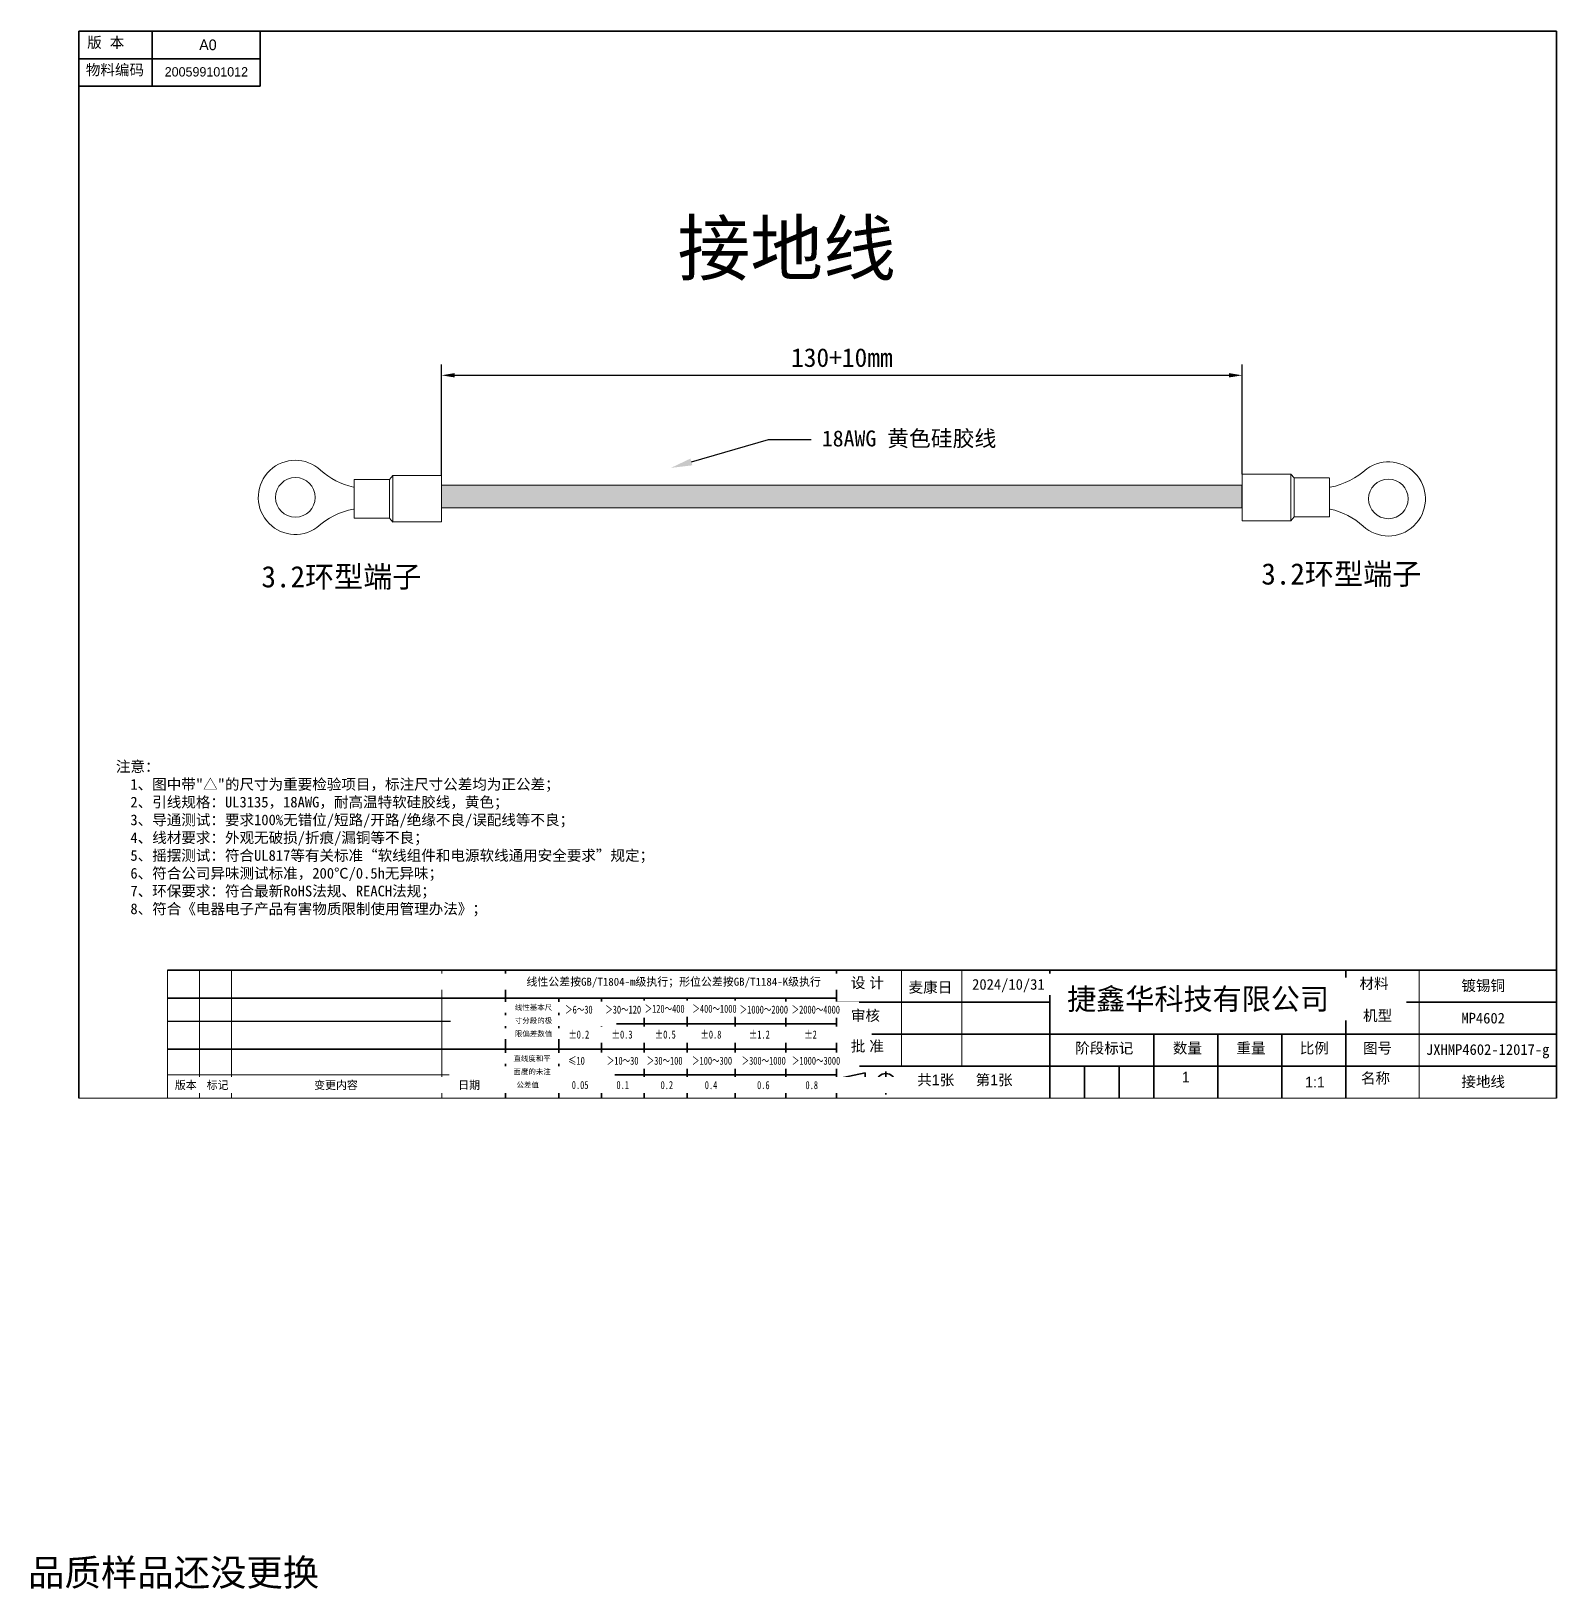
# Model space of a CAD drawing. Header units: millimetres. Extents: x -293 to 5666, y -3485 to 352.
# Drawn here: x 793.1 to 1079.1, y -2251.7 to -1959.8 of the extents above; entities that cross this region are included whole.
import ezdxf
from ezdxf import colors
from ezdxf.entities.mleader import LeaderData, LeaderLine
from ezdxf.math import Vec2, Vec3

# ---------------------------------------------------------------- set-up
doc = ezdxf.new("R2010")
doc.units = ezdxf.units.MM
doc.header["$PDSIZE"] = -1
doc.layers.get('0').update_dxf_attribs({"lineweight": 18})
for name, color, linetype, lineweight in [('SLD-0', 179, 'Continuous', 18), ('尺寸线层', 3, 'Continuous', 18), ('更新', 10, 'Continuous', 18), ('粗实线层', 7, 'Continuous', 35)]:
    doc.layers.add(name, color=color, linetype=linetype, lineweight=lineweight)
doc.styles.add('SLDTEXTSTYLE0', font='')
doc.styles.add('SLDTEXTSTYLE1', font='')
doc.styles.get("Standard").update_dxf_attribs({"font": ''})
doc.styles.add('标准', font='', dxfattribs={"width": 0.667})
doc.styles.get('SLDTEXTSTYLE0').set_extended_font_data('汉仪长仿宋体')
doc.styles.get('SLDTEXTSTYLE1').set_extended_font_data('汉仪长仿宋体')
doc.styles.get('Standard').set_extended_font_data('FangSong')
doc.styles.get('标准').set_extended_font_data('宋体')
doc.dimstyles.new('ISO-25', dxfattribs={"dimtxt": 2.5, "dimasz": 2.5, "dimexe": 1.25, "dimexo": 0.625, "dimtad": 1, "dimtxsty": 'Standard', "dimcen": 2.5, "dimdle": 5, "dimadec": 0, "dimazin": 0, "dimtfac": 1, "dimtmove": 0, "dimatfit": 3, "dimfxl": 1, "dimarcsym": 0})

# ---------------------------------------------------------------- blocks, each defined once
blk = doc.blocks.new('*D1170')
at = {"layer": 'Defpoints', "color": 0, "transparency": 16777216}
for p in [(1020.14, -2024.27), (870.04, -2043.07), (1020.14, -2042.83)]:
    blk.add_point(p, dxfattribs=at)
at = {"layer": '更新', "color": 0, "lineweight": -2, "transparency": 16777216}
for p, q in [((870.04, -2043.07), (870.04, -2022.27)), ((1020.14, -2042.83), (1020.14, -2022.27)), ((872.54, -2024.27), (1017.64, -2024.27))]:
    blk.add_line(p, q, dxfattribs=at)
at = {"layer": '更新', "color": 0, "transparency": 16777216}
for points in [[(872.54, -2023.85), (872.54, -2024.68), (870.04, -2024.27)], [(1017.64, -2024.68), (1017.64, -2023.85), (1020.14, -2024.27)]]:
    blk.add_solid(points, dxfattribs=at)
at = {"layer": '更新', "color": 0, "transparency": 16777216, "insert": (945.09, -2020.97), "char_height": 3.5, "attachment_point": 5}
blk.add_mtext('\\A1;130+10mm', dxfattribs=at)

msp = doc.modelspace()

# ---------------------------------------------------------------- hatches: boundary and pattern name
at = {"layer": '粗实线层', "lineweight": 5}
msp.add_hatch(color=2, dxfattribs=at).paths.add_polyline_path([(870.0453, -2049.1282), (870.0453, -2047.6436), (870.0453, -2044.8772), (1020.0453, -2044.8772), (1020.0453, -2049.1282)], flags=0)

# ---------------------------------------------------------------- linework, layer by layer
at = {"color": 7, "linetype": 'Continuous', "lineweight": 25}
for p, q in [((815.8128, -1959.7692), (802.0628, -1959.7692)), ((802.0628, -1959.7692), (802.0628, -1964.9431)), ((815.8128, -1959.7692), (815.8128, -1964.9431)), ((815.8128, -1964.9431), (802.0628, -1964.9431)), ((882.0628, -2145.3692), (818.6636, -2145.3692))]:
    msp.add_line(p, q, dxfattribs=at)
at = {"color": 7, "linetype": 'Continuous', "lineweight": 35}
for p, q in [((802.0628, -1959.7692), (1079.0628, -1959.7692)), ((802.0628, -1959.7692), (802.0628, -2159.7692)), ((815.8128, -1959.7692), (815.8128, -1970.0884)), ((836.056, -1959.7692), (836.056, -1970.0884)), ((1079.0628, -1959.7692), (1079.0628, -2159.7692)), ((802.0628, -1964.9431), (836.056, -1964.9431)), ((802.0628, -1970.0884), (836.056, -1970.0884)), ((944.0628, -2135.7692), (818.6636, -2135.7692)), ((882.0628, -2159.7692), (882.0628, -2135.7692)), ((882.0628, -2135.7692), (882.0628, -2159.7692)), ((944.0628, -2135.7692), (944.0628, -2159.7692)), ((944.0628, -2135.7692), (1040.8513, -2135.7692)), ((944.0628, -2135.7692), (944.0628, -2159.7692)), ((957.3513, -2135.7692), (945.3513, -2135.7692)), ((984.0628, -2135.7692), (984.0628, -2159.7692)), ((1039.5628, -2135.7692), (1039.5628, -2159.7692)), ((1040.8513, -2135.7692), (1079.1249, -2135.7692)), ((944.0628, -2140.9904), (818.6636, -2140.9904)), ((892.0628, -2159.7692), (892.0628, -2140.9904)), ((900.0628, -2140.9904), (900.0628, -2159.7692)), ((908.0628, -2159.7692), (908.0628, -2140.9904)), ((916.0628, -2159.7692), (916.0628, -2140.9904)), ((925.0628, -2159.7692), (925.0628, -2140.9904)), ((934.5628, -2140.9904), (934.5628, -2159.7692)), ((984.0628, -2141.7692), (944.0628, -2141.7692)), ((1039.5628, -2141.7692), (1079.0628, -2141.7692)), ((892.0628, -2145.7904), (944.0628, -2145.7904)), ((944.0628, -2147.7692), (1079.0628, -2147.7692)), ((1003.5628, -2159.7692), (1003.5628, -2147.7692)), ((1015.5628, -2147.7692), (1015.5628, -2159.7692)), ((1027.5628, -2147.7692), (1027.5628, -2159.7692)), ((882.0628, -2150.5904), (818.6636, -2150.5904)), ((882.0628, -2150.5904), (944.0628, -2150.5904)), ((984.0628, -2153.7692), (944.0628, -2153.7692)), ((1079.0628, -2153.7692), (984.0628, -2153.7692)), ((990.5628, -2159.7692), (990.5628, -2153.7692)), ((997.0628, -2153.7692), (997.0628, -2159.7692)), ((944.0628, -2155.3904), (892.0628, -2155.3904)), ((950.0093, -2156.8731), (944.0046, -2156.8731)), ((945.3429, -2155.8792), (949.449, -2154.9944)), ((945.3429, -2155.8792), (945.3429, -2157.9093)), ((949.449, -2154.9944), (949.449, -2158.491)), ((956.4253, -2156.8731), (951.5929, -2156.8731)), ((953.3429, -2154.7724), (953.3429, -2159.0446)), ((949.449, -2158.491), (945.3429, -2157.9093))]:
    msp.add_line(p, q, dxfattribs=at)
at = {"color": 0, "lineweight": 5}
for p, q in [((860.3159, -2043.7935), (860.9186, -2043.0694)), ((860.9186, -2043.0694), (860.9186, -2051.759)), ((1029.2659, -2042.7889), (1029.8686, -2043.513)), ((1029.2659, -2051.5149), (1029.2659, -2042.8252)), ((1029.8686, -2050.7907), (1029.8686, -2043.5494)), ((860.3159, -2043.7935), (860.3159, -2051.0349)), ((860.9186, -2051.7954), (860.3159, -2051.0712)), ((1029.8686, -2050.7907), (1029.2659, -2051.5149))]:
    msp.add_line(p, q, dxfattribs=at)
at = {"lineweight": 5}
for p, q in [((870.0453, -2043.4057), (870.0453, -2050.5998)), ((1020.0453, -2044.8772), (870.0453, -2044.8772)), ((870.0453, -2049.1282), (870.0453, -2044.8772)), ((870.0453, -2049.1282), (870.0453, -2044.8772)), ((1020.0453, -2049.1282), (1020.0453, -2044.8772)), ((1020.0453, -2044.8772), (1020.0453, -2049.1282)), ((1020.0453, -2049.1282), (870.0453, -2049.1282)), ((818.6636, -2135.7692), (818.6636, -2159.7692)), ((824.6636, -2135.7692), (824.6636, -2159.7692)), ((830.6636, -2135.7692), (830.6636, -2159.7692)), ((870.0771, -2135.7692), (870.0771, -2159.7692)), ((882.0628, -2155.3904), (818.6636, -2155.3904)), ((802.0628, -2159.7692), (1079.0628, -2159.7692)), ((818.6636, -2159.7692), (882.0628, -2159.7692))]:
    msp.add_line(p, q, dxfattribs=at)
at = {"color": 0, "lineweight": 5}
for points in [[(860.9186, -2051.759), (870.0427, -2051.759), (870.0427, -2043.0694), (860.9186, -2043.0694)], [(1029.2659, -2042.8252), (1020.1418, -2042.8252), (1020.1418, -2051.5149), (1029.2659, -2051.5149)], [(1036.5072, -2043.513), (1029.8686, -2043.513)], [(1029.8686, -2050.7907), (1036.5072, -2050.7907), (1036.5072, -2043.5494)], [(860.3159, -2043.7935), (853.6773, -2043.7935), (853.6773, -2051.0349)], [(853.6773, -2051.0712), (860.3159, -2051.0712)]]:
    msp.add_lwpolyline(points, dxfattribs=at)
at = {"color": 0}
for centre in [(842.6452, -2047.1459), (1047.5394, -2047.4384)]:
    msp.add_circle(centre, 3.7076, dxfattribs=at)
at = {"color": 7, "linetype": 'Continuous', "lineweight": 35}
for radius in [1.75, 1]:
    msp.add_circle((953.3429, -2156.8731), radius, dxfattribs=at)
at = {"color": 0}
for centre, radius, start, end in [((842.6452, -2047.1459), 6.9517, 47.201996, 305.39953), ((1047.5394, -2047.4384), 6.9517, 227.201996, 125.39953), ((856.4698, -2031.9823), 13.5683, 227.871446, 257.504802), ((1033.802, -2031.1269), 14.4085, 281.408389, 312.371271), ((856.3825, -2063.4574), 14.4085, 101.408389, 132.371271), ((1033.7147, -2062.602), 13.5683, 47.871446, 77.504802)]:
    msp.add_arc(centre, radius, start, end, dxfattribs=at)
at = {"layer": 'SLD-0', "color": 0, "linetype": 'Continuous', "lineweight": 5}
msp.add_line((1079.06, -2079.6098), (1079.06, -2135.6686), dxfattribs=at)
at = {"layer": '更新', "color": 0}
msp.add_line((1053.3271, -2135.9134), (1053.3271, -2159.6558), dxfattribs=at)
at = {"layer": '粗实线层', "lineweight": 5}
for p, q in [((870.0453, -2044.8772), (870.0453, -2049.1282)), ((1020.0453, -2049.1282), (1020.0453, -2044.8772))]:
    msp.add_line(p, q, dxfattribs=at)

# ---------------------------------------------------------------- texts
at = {"color": 7, "linetype": 'Continuous', "lineweight": 35}
for s, insert, char_height, width, attachment_point, style in [(' 版  本', (802.8796, -1960.8826), 2, 24.189751, 1, 'SLDTEXTSTYLE0'), ('A0', (826.2579, -1961.3292), 2, 7.344298, 2, 'SLDTEXTSTYLE1'), ('物料编码', (803.3708, -1966.0236), 2, 26.865651, 1, 'SLDTEXTSTYLE0'), ('200599101012', (825.9632, -1966.5194), 1.75, 7.344298, 2, 'SLDTEXTSTYLE1'), ('设 计', (946.7703, -2137.1119), 2, 12.591528, 1, 'SLDTEXTSTYLE0'), ('批 准', (946.7727, -2148.9987), 2, 12.496249, 1, 'SLDTEXTSTYLE0'), ('阶段标记', (988.8177, -2149.3684), 2, 20.265178, 1, 'SLDTEXTSTYLE0'), ('数量', (1007.1387, -2149.3684), 2, 9.645199, 1, 'SLDTEXTSTYLE0'), ('重量', (1019.0504, -2149.3684), 2, 9.549919, 1, 'SLDTEXTSTYLE0'), ('比例', (1030.9357, -2149.3684), 2, 9.066193, 1, 'SLDTEXTSTYLE0'), ('图号', (1042.7826, -2149.3684), 2, 9.410665, 1, 'SLDTEXTSTYLE0'), ('共1张', (959.2143, -2155.3226), 2, 14.069252, 1, 'SLDTEXTSTYLE0'), ('第1张', (970.1659, -2155.3226), 2, 14.135734, 1, 'SLDTEXTSTYLE0'), ('1', (1008.8352, -2154.8003), 2, 0.833795, 1, 'SLDTEXTSTYLE1'), ('1:1', (1033.7756, -2155.7367), 2, 5.951293, 2, 'SLDTEXTSTYLE1'), ('名称', (1042.3997, -2154.9885), 2, 9.571907, 1, 'SLDTEXTSTYLE0')]:
    msp.add_mtext(s, dxfattribs=dict(at, insert=insert, char_height=char_height, width=width, attachment_point=attachment_point, style=style))
at = {"char_height": 4, "width": 74.371886, "attachment_point": 1}
for insert in [(836.2909, -2060.0141), (1023.7249, -2059.4894)]:
    msp.add_mtext('3.2环型端子', dxfattribs=dict(at, insert=insert))
at = {"lineweight": 5, "insert": (808.9992, -2096.5878), "char_height": 2, "width": 106.970835, "attachment_point": 1, "bg_fill": 2}
msp.add_mtext('注意：\\P  1、图中带"△"的尺寸为重要检验项目，标注尺寸公差均为正公差；\\P  2、{\\C0;引线规格：}UL3135，18AWG，耐高温特软硅胶线，黄色；\\P  3、导通测试：要求100%无错位/短路/开路/绝缘不良/误配线等不良；\\P  4、线材要求：外观无破损/折痕/漏铜等不良；\\P  5、摇摆测试：符合UL817等有关标准“软线组件和电源软线通用安全要求”规定；\\P  6、符合公司异味测试标准，200℃/0.5h无异味；\\P  7、环保要求：符合最新RoHS法规、REACH法规；\\P  8、符合《电器电子产品有害物质限制使用管理办法》；\\P ', dxfattribs=at)
at = {"lineweight": 35, "insert": (1066.1648, -2150.9607), "char_height": 2, "width": 27.5, "attachment_point": 5}
msp.add_mtext('JXHMP4602-12017-g', dxfattribs=at)
at = {"color": 0, "insert": (792.5498, -2246.155), "char_height": 5, "width": 110.621868, "attachment_point": 1, "style": 'SLDTEXTSTYLE1'}
msp.add_mtext('品质样品还没更换', dxfattribs=at)
at = {"layer": '尺寸线层', "lineweight": 35, "insert": (934.7428, -2000.9917), "char_height": 10, "width": 148.542964, "attachment_point": 5, "bg_fill": 2}
msp.add_mtext('{\\C1;接地线}', dxfattribs=at)
at = {"layer": '尺寸线层', "lineweight": 35, "char_height": 2, "width": 27.5, "attachment_point": 5}
for s, insert in [('镀锡铜', (1065.3128, -2138.7692)), ('MP4602', (1065.3128, -2144.7692)), ('接地线', (1065.3128, -2156.7692))]:
    msp.add_mtext(s, dxfattribs=dict(at, insert=insert))

# ---------------------------------------------------------------- dimensions: what is measured, and where the dimension line sits
at = {"layer": '更新', "color": 0}
dim = msp.add_linear_dim(base=(1020.1418, -2024.2659), p1=(870.0427, -2043.0694), p2=(1020.1418, -2042.8252), text='130+10mm', dimstyle='ISO-25', override={"dimtxt": 3.5, "dimexe": 2, "dimexo": 0, "dimgap": 1.524, "dimtih": 1, "dimtoh": 1, "dimzin": 0, "dimtxsty": 'Standard', "dimadec": 2, "dimtolj": 1}, dxfattribs=at)
dim.commit()
dim.dimension.update_dxf_attribs({"geometry": '*D1170', "text_midpoint": (945.0923, -2020.9719)})

# ---------------------------------------------------------------- leaders
ml = msp.add_multileader_mtext('Standard', dxfattribs=at)
ml.set_content('18AWG 黄色硅胶线')
ml.set_leader_properties()
ml.build(insert=Vec2(0, 0))
ml.multileader.update_dxf_attribs({"text_right_attachment_type": 6})
ctx = ml.context
ctx.base_point, ctx.char_height, ctx.plane_origin = Vec3(939.3348, -2036.3325), 3, Vec3(913.046, -2041.6222)
ctx.right_attachment = 6
notes = []
notes.append((ctx, [(0, (1, 1, 0), (931.3348, -2036.3325), (1, 0), 8, [(0, [(913.046, -2041.6222)], 256, [])])]))
ctx.mtext.insert = Vec3(941.3348, -2034.6011)
for ctx, leaders in notes:
    for number, flags, end, landing, length, lines in leaders:
        leader = LeaderData()
        leader.index, (leader.has_last_leader_line, leader.has_dogleg_vector, leader.attachment_direction) = number, flags
        leader.last_leader_point, leader.dogleg_vector, leader.dogleg_length = Vec3(end), Vec3(landing), length
        for number, points, colour, breaks in lines:
            line = LeaderLine()
            line.index, line.vertices, line.color, line.breaks = number, Vec3.list(points), colors.encode_raw_color(colour), breaks
            leader.lines.append(line)
        ctx.leaders.append(leader)

# ---------------------------------------------------------------- next in the draw order: texts
at = {"color": 7, "linetype": 'Continuous', "lineweight": 35, "bg_fill": 2}
for s, insert, char_height, width, attachment_point in [('线性公差按GB/T1804-m级执行；形位公差按GB/T1184-K级执行', (913.5671, -2137.1804), 1.5, 102.418669, 2), ('捷鑫华科技有限公司', (987.3083, -2139.1552), 4, 61.63028, 1)]:
    msp.add_mtext(s, dxfattribs=dict(at, insert=insert, char_height=char_height, width=width, attachment_point=attachment_point))
at = {"color": 7, "linetype": 'Continuous', "lineweight": 35, "char_height": 1.5, "width": 11.89955, "attachment_point": 1, "style": '标准', "bg_fill": 2}
for s, insert in [('＞6～30', (893.223, -2142.4016)), ('%%P0.2', (893.8215, -2147.0774)), ('≤10', (893.7766, -2151.9865)), ('0.05', (894.4626, -2156.5408)), ('0.4', (919.3939, -2156.5526))]:
    msp.add_mtext(s, dxfattribs=dict(at, insert=insert))

# ---------------------------------------------------------------- next in the draw order: linework, layer by layer
msp.add_line((1051.5628, -2135.7692), (1065.3128, -2135.7692))
at = {"layer": '更新', "color": 0}
msp.add_line((956.2972, -2135.7473), (956.2972, -2153.7939), dxfattribs=at)

# ---------------------------------------------------------------- next in the draw order: texts
at = {"color": 7, "linetype": 'Continuous', "lineweight": 35, "insert": (976.3141, -2137.4219), "char_height": 2, "width": 27.117959, "attachment_point": 2, "bg_fill": 2}
msp.add_mtext('\\A1;2024/10/31', dxfattribs=at)
at = {"color": 7, "linetype": 'Continuous', "lineweight": 35, "char_height": 2, "attachment_point": 1, "style": 'SLDTEXTSTYLE0'}
for s, insert, width in [(' 材料', (1041.3855, -2137.239), 12.899354), ('机型', (1042.7826, -2143.263), 9.769795)]:
    msp.add_mtext(s, dxfattribs=dict(at, insert=insert, width=width))
at = {"color": 7, "linetype": 'Continuous', "lineweight": 35, "char_height": 1.5, "width": 11.89955, "attachment_point": 1, "style": '标准', "bg_fill": 2}
for s, insert in [('＞30～120', (900.746, -2142.4016)), ('%%P0.3', (901.9378, -2147.0774)), ('＞30～100', (908.5101, -2151.9865)), ('0.1', (902.8381, -2156.5408)), ('0.6', (929.1992, -2156.5526))]:
    msp.add_mtext(s, dxfattribs=dict(at, insert=insert))

# ---------------------------------------------------------------- next in the draw order: linework, layer by layer
at = {"layer": '更新', "color": 0}
msp.add_line((967.5694, -2135.7072), (967.5694, -2153.815), dxfattribs=at)

# ---------------------------------------------------------------- next in the draw order: texts
at = {"color": 0, "linetype": 'Continuous', "lineweight": 35, "insert": (887.2842, -2142.2418), "char_height": 1, "width": 30, "attachment_point": 2, "bg_fill": 2}
msp.add_mtext('线性基本尺', dxfattribs=at)
at = {"color": 7, "linetype": 'Continuous', "lineweight": 35, "char_height": 1.5, "width": 11.89955, "attachment_point": 1, "style": '标准', "bg_fill": 2}
for s, insert in [('＞120～400', (908.1178, -2142.241)), ('%%P0.5', (910.0435, -2147.0774)), ('＞10～30', (901.0341, -2151.9865)), ('＞100～300', (917.0116, -2151.9865)), ('0.2', (911.1071, -2156.5408)), ('0.8', (938.2705, -2156.5526))]:
    msp.add_mtext(s, dxfattribs=dict(at, insert=insert))
at = {"layer": '尺寸线层', "lineweight": 35, "insert": (961.7012, -2139.0792), "char_height": 2, "width": 12, "attachment_point": 5}
msp.add_mtext('麦康日', dxfattribs=at)

# ---------------------------------------------------------------- next in the draw order: texts
at = {"color": 7, "linetype": 'Continuous', "lineweight": 35, "char_height": 1.5, "width": 11.89955, "attachment_point": 1, "style": '标准', "bg_fill": 2}
for s, insert in [('＞400～1000', (917.0853, -2142.241)), ('%%P0.8', (918.5944, -2147.0774)), ('＞300～1000', (926.3025, -2151.9865))]:
    msp.add_mtext(s, dxfattribs=dict(at, insert=insert))
at = {"color": 0, "linetype": 'Continuous', "lineweight": 35, "char_height": 1, "width": 30, "attachment_point": 2, "bg_fill": 2}
for s, insert in [('寸分段的极', (887.2876, -2144.7112)), ('直线度和平', (887.0249, -2151.8086))]:
    msp.add_mtext(s, dxfattribs=dict(at, insert=insert))

# ---------------------------------------------------------------- next in the draw order: texts
at = {"color": 7, "linetype": 'Continuous', "lineweight": 35, "char_height": 1.5, "width": 11.89955, "attachment_point": 1, "style": '标准', "bg_fill": 2}
for s, insert in [('＞1000～2000', (925.9381, -2142.4016)), ('%%P1.2', (927.677, -2147.0774)), ('＞1000～3000', (935.7204, -2151.9865))]:
    msp.add_mtext(s, dxfattribs=dict(at, insert=insert))
at = {"color": 0, "linetype": 'Continuous', "lineweight": 35, "char_height": 1, "width": 30, "attachment_point": 2, "bg_fill": 2}
for s, insert in [('限偏差数值', (887.2876, -2147.1807)), ('面度的未注', (887.0249, -2154.278))]:
    msp.add_mtext(s, dxfattribs=dict(at, insert=insert))

# ---------------------------------------------------------------- next in the draw order: texts
at = {"color": 7, "linetype": 'Continuous', "lineweight": 35, "char_height": 1.5, "width": 11.89955, "attachment_point": 1, "style": '标准', "bg_fill": 2}
for s, insert in [('＞2000～4000', (935.6792, -2142.4016)), ('%%P2', (938.0526, -2147.0774))]:
    msp.add_mtext(s, dxfattribs=dict(at, insert=insert))
at = {"color": 0, "linetype": 'Continuous', "lineweight": 35, "insert": (886.2052, -2156.7475), "char_height": 1, "width": 30, "attachment_point": 2, "bg_fill": 2}
msp.add_mtext('公差值', dxfattribs=at)

# ---------------------------------------------------------------- next in the draw order: texts
at = {"color": 7, "linetype": 'Continuous', "lineweight": 35, "insert": (946.7727, -2143.263), "char_height": 2, "width": 9.491286, "attachment_point": 1, "style": 'SLDTEXTSTYLE0'}
msp.add_mtext('审核', dxfattribs=at)
at = {"lineweight": 5, "insert": (846.1724, -2156.5526), "char_height": 1.5, "width": 106.970835, "attachment_point": 1, "bg_fill": 2}
msp.add_mtext('变更内容', dxfattribs=at)

# ---------------------------------------------------------------- next in the draw order: texts
at = {"lineweight": 5, "insert": (873.1747, -2156.5526), "char_height": 1.5, "width": 106.970835, "attachment_point": 1, "bg_fill": 2}
msp.add_mtext('日期', dxfattribs=at)

# ---------------------------------------------------------------- next in the draw order: texts
at = {"lineweight": 5, "insert": (820.0482, -2156.5526), "char_height": 1.5, "width": 106.970835, "attachment_point": 1, "bg_fill": 2}
msp.add_mtext('版本', dxfattribs=at)

# ---------------------------------------------------------------- next in the draw order: texts
at = {"lineweight": 5, "insert": (826.0236, -2156.5526), "char_height": 1.5, "width": 106.970835, "attachment_point": 1, "bg_fill": 2}
msp.add_mtext('标记', dxfattribs=at)

doc.saveas('drawing.dxf')
